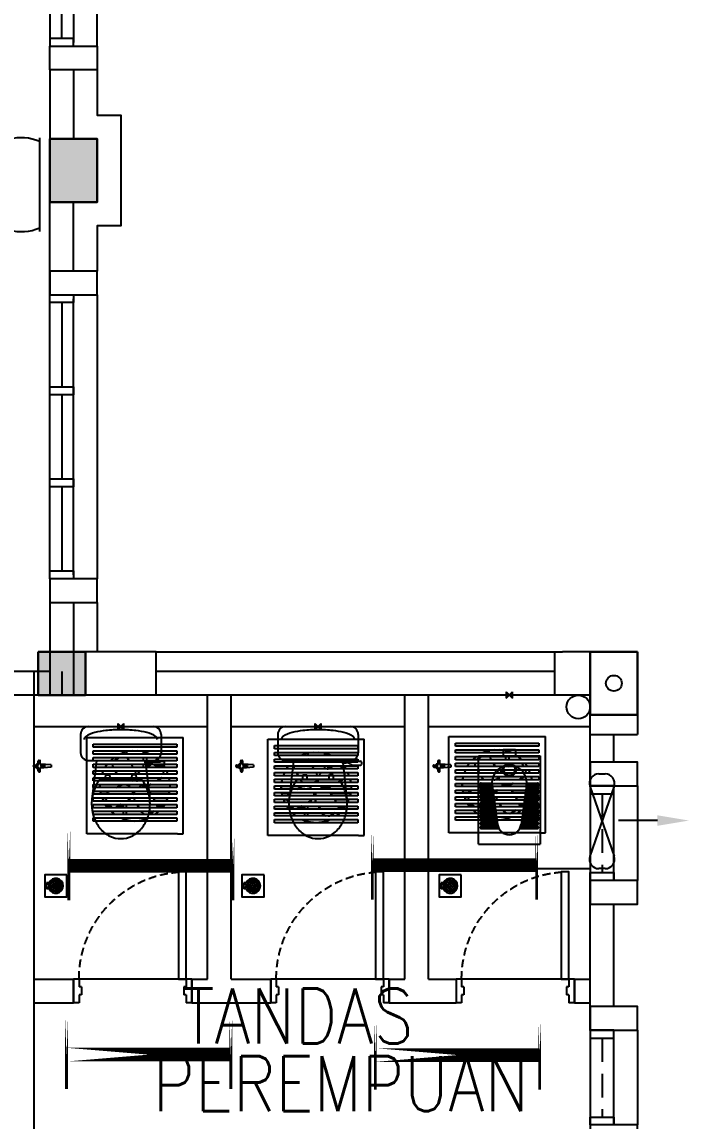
# Model space of a CAD drawing. Header units: inches. Extents: x 16928 to 514628, y -1471 to 241387.
# Drawn here: x 183203 to 187431, y 30741 to 37707 of the extents above; entities that cross this region are included whole.
import ezdxf
from ezdxf.enums import TextEntityAlignment as Align

# ---------------------------------------------------------------- set-up
doc = ezdxf.new("R2010")
doc.units = ezdxf.units.IN
doc.header["$MEASUREMENT"] = 0
doc.linetypes.add('DASHED', pattern=[0.75, 0.5, -0.25])
doc.linetypes.add('HIDDEN', pattern=[0.375, 0.25, -0.125])
doc.layers.add('COLUMN', color=8, linetype='Continuous', lineweight=30)
doc.layers.add('t3', color=8, linetype='Continuous', lineweight=25)
for name, color, linetype in [('DOOR', 2, 'Continuous'), ('DOWNPIPE', 8, 'Continuous'), ('E-LIGHT', 4, 'Continuous'), ('Edges', 7, 'Continuous'), ('ELECT', 6, 'Continuous'), ('FITTING', 8, 'Continuous'), ('FIXT', 8, 'Continuous'), ('LIGHT', 4, 'Continuous'), ('LW', 2, 'Continuous'), ('ORIGIN', 8, 'Continuous'), ('SAN', 8, 'Continuous'), ('SANITARY', 8, 'Continuous'), ('TB', 8, 'Continuous'), ('WALL', 1, 'Continuous'), ('WIN', 9, 'Continuous')]:
    doc.layers.add(name, color=color, linetype=linetype)
doc.layers.get('E-LIGHT').off()
doc.styles.add('LAILA', font='romans.shx', dxfattribs={"width": 0.85})

# ---------------------------------------------------------------- blocks, each defined once
blk = doc.blocks.new('W22')
at = {"layer": 'LW', "color": 2}
blk.add_line((-2456199, -908620.8), (-2456199, -908020.8), dxfattribs=at)
at = {"layer": 'WALL'}
for points in [[(-2456499, -908020.8), (-2456499, -907870.8), (-2456199, -907870.8), (-2456199, -908020.8)], [(-2456499, -908770.8), (-2456499, -908620.8), (-2456199, -908620.8), (-2456199, -908770.8)]]:
    blk.add_lwpolyline(points, close=True, dxfattribs=at)
at = {"layer": 'WIN', "linetype": 'HIDDEN', "ltscale": 600}
blk.add_line((-2456424, -908570.8), (-2456424, -908070.8), dxfattribs=at)
at = {"layer": 'WIN'}
blk.add_line((-2456499, -908570.8), (-2456349, -908570.8), dxfattribs=at)
blk.add_lwpolyline([(-2456349, -908020.8), (-2456349, -908620.8), (-2456499, -908620.8), (-2456499, -908020.8)], dxfattribs=at)
blk.add_lwpolyline([(-2456349, -908070.8), (-2456349, -908020.8), (-2456499, -908020.8), (-2456499, -908070.8)], close=True, dxfattribs=at)
blk = doc.blocks.new('*X16')
at = {"color": 0}
for p, q in [((89.8532, 61.1977), (89.9009, 61.2454)), ((89.8534, 61.2155), (89.8831, 61.2453)), ((89.8584, 61.1852), (89.9135, 61.2403)), ((89.8666, 61.1757), (89.9229, 61.2321)), ((89.9252, 61.1836), (89.8695, 61.2392)), ((89.9308, 61.1956), (89.8815, 61.2449)), ((89.9319, 61.2122), (89.8981, 61.2459)), ((89.8892, 61.1665), (89.8524, 61.2033)), ((89.905, 61.1684), (89.8544, 61.219)), ((89.9165, 61.1745), (89.8605, 61.2306)), ((89.8777, 61.1691), (89.9295, 61.221)), ((89.8926, 61.1664), (89.9323, 61.2061))]:
    blk.add_line(p, q, dxfattribs=at)
blk = doc.blocks.new('TAB')
at = {"layer": 'FIXT'}
for p, q in [((-186, 13), (-70, 22)), ((-186, -13), (-186, 13)), ((-120, 5), (-120, -5)), ((-80, 10), (-115, 10)), ((-70, 55), (-70, 20)), ((-55, 60), (-65, 60)), ((-50, 55), (-50, 20)), ((-50, 24), (-46, 24)), ((-5, 10), (-40, 10)), ((0, 5), (0, -5)), ((-186, -13), (-70, -22)), ((-80, -10), (-115, -10)), ((-70, -20), (-70, -55)), ((-55, -60), (-65, -60)), ((-50, -20), (-50, -55)), ((-50, -24), (-46, -24)), ((-5, -10), (-40, -10))]:
    blk.add_line(p, q, dxfattribs=at)
for centre, radius, start, end in [((-115, 5), 5, 90, 180), ((-80, 20), 10, 270, 0), ((-65, 55), 5, 90, 180), ((-55, 55), 5, 0, 90), ((-40, 20), 10, 180, 270), ((-46, 0), 24.2, 24.4433, 90), ((-5, 5), 5, 0, 90), ((-115, -5), 5, 180, 270), ((-80, -20), 10, 0, 90), ((-65, -55), 5, 180, 270), ((-55, -55), 5, 270, 0), ((-40, -20), 10, 90, 180), ((-46, 0), 24.2, 270, 335.5567), ((-5, -5), 5, 270, 0)]:
    blk.add_arc(centre, radius, start, end, dxfattribs=at)
blk = doc.blocks.new('TAP1-P')
at = {"layer": 'FIXT', "rotation": 90}
blk.add_blockref('TAB', (0, 0), dxfattribs=at)
blk = doc.blocks.new('TAP(C)')
at = {"layer": 'WALL', "xscale": -0.599999999973992, "yscale": 0.5999999999767169, "zscale": 0.5999999999999999, "rotation": 269.9999000484524}
blk.add_blockref('TAP1-P', (0, 0), dxfattribs=at)
blk = doc.blocks.new('Dp750')
at = {"layer": 'DOOR', "color": 1}
for p, q in [((0, 150), (0, 0)), ((0, 150), (0, 0)), ((750, 150), (750, 0)), ((750, 150), (750, 0))]:
    blk.add_line(p, q, dxfattribs=at)
at = {"layer": 'DOOR'}
for p, q in [((0, 150), (35, 150)), ((35, 150), (35, 100)), ((715, 150), (750, 150)), ((715, 150), (715, 100)), ((35, 100), (50, 100)), ((50, 100), (50, 50)), ((700, 100), (700, 50)), ((700, 100), (715, 100)), ((0, 0), (35, 0)), ((35, 50), (50, 50)), ((35, 50), (35, 0)), ((700, 50), (715, 50)), ((715, 50), (715, 0)), ((715, 0), (750, 0))]:
    blk.add_line(p, q, dxfattribs=at)
blk.add_lwpolyline([(35, 150), (35, 830), (85, 830), (85, 150)], close=True, dxfattribs=at)
at = {"layer": 'DOOR', "color": 9, "linetype": 'DASHED', "ltscale": 100}
blk.add_arc((35, 150), 680, 360, 85.78327, dxfattribs=at)
blk = doc.blocks.new('ZPO')
at = {"layer": 'ORIGIN'}
for p, q in [((-20, 20), (-20, -20)), ((-20, 20), (20, -20)), ((-20, -20), (20, 20)), ((20, -20), (20, 20))]:
    blk.add_line(p, q, dxfattribs=at)
blk = doc.blocks.new('Ef')
at = {"layer": 'LIGHT', "color": 7}
blk.add_line((3.8, 348.3), (3.8, 102.4), dxfattribs=at)
at = {"layer": 'LIGHT'}
for p, q in [((-213.6, -80.3), (230.6, 74.4)), ((-213.6, 74.4), (230.6, -80.3)), ((-291.5, -23), (-291.5, 17.1)), ((308.5, 17.1), (308.5, -23))]:
    blk.add_line(p, q, dxfattribs=at)
for centre, start, end in [((-231.5, 17.1), 72.63179, 180), ((248.5, 17.1), 0, 107.36821), ((-231.5, -23), 180, 287.36821), ((248.5, -23), 252.63179, 0)]:
    blk.add_arc(centre, 60, start, end, dxfattribs=at)
at = {"layer": 'LIGHT', "color": 7}
blk.add_solid([(-29.5, 348.3), (37.1, 348.3), (3.8, 548.3)], dxfattribs=at)
blk = doc.blocks.new('Exhaust Fan 8-Inch fr')
at = {"layer": 'Edges'}
for p, q in [((-5.91, 7.27), (5.91, 7.27)), ((-5.91, -4.54), (-5.91, 7.27)), ((5.91, -4.54), (5.91, 7.27)), ((-5.12, 6.08), (-5.12, 6.47)), ((-5.12, 6.47), (5.12, 6.47)), ((5.12, 6.08), (-5.12, 6.08)), ((-5.12, 5.26), (-5.12, 5.65)), ((-5.12, 5.65), (-0.31, 5.65)), ((-1.43, 5.42), (-1.81, 5.26)), ((-1.12, 5.54), (-1.43, 5.42)), ((-1.43, 5.42), (-1.43, 5.26)), ((-1.03, 5.56), (-1.12, 5.54)), ((-0.31, 5.65), (-1.03, 5.56)), ((-1.03, 5.56), (-1.03, 5.26)), ((-0.31, 5.65), (0.31, 5.65)), ((1.03, 5.56), (0.31, 5.65)), ((0.31, 5.65), (5.12, 5.65)), ((1.03, 5.56), (1.03, 5.26)), ((1.12, 5.54), (1.03, 5.56)), ((1.43, 5.42), (1.12, 5.54)), ((1.43, 5.42), (1.43, 5.26)), ((1.81, 5.26), (1.43, 5.42)), ((5.12, 6.47), (5.12, 6.08)), ((5.12, 5.65), (5.12, 5.26)), ((-1.81, 5.26), (-5.12, 5.26)), ((-5.12, 4.43), (-5.12, 4.83)), ((-5.12, 4.83), (-2.54, 4.83)), ((-3.05, 4.43), (-5.12, 4.43)), ((-2.54, 4.83), (-3.05, 4.43)), ((-2.52, 4.43), (-3.05, 4.43)), ((-2.54, 4.83), (-1.91, 4.83)), ((-2.52, 4.43), (-2.46, 4.51)), ((-2.51, 4.43), (-2.52, 4.43)), ((-2.51, 4.43), (-2.45, 4.51)), ((-0.72, 4.43), (-2.51, 4.43)), ((-2.45, 4.51), (-2.46, 4.51)), ((-2.45, 4.51), (-1.91, 4.83)), ((-1.91, 4.83), (-0.99, 4.83)), ((-1.43, 5.26), (-1.81, 5.26)), ((-1.03, 5.26), (-1.43, 5.26)), ((1.03, 5.26), (-1.03, 5.26)), ((-0.9, 4.76), (-0.99, 4.83)), ((-0.99, 4.83), (1.03, 4.83)), ((-0.9, 4.76), (-0.72, 4.43)), ((1.03, 4.43), (-0.72, 4.43)), ((1.43, 5.26), (1.03, 5.26)), ((1.03, 4.83), (1.03, 4.43)), ((1.03, 4.83), (1.43, 4.83)), ((1.43, 4.43), (1.03, 4.43)), ((1.81, 5.26), (1.43, 5.26)), ((1.43, 4.83), (1.43, 4.43)), ((1.43, 4.83), (2.54, 4.83)), ((3.05, 4.43), (1.43, 4.43)), ((5.12, 5.26), (1.81, 5.26)), ((3.05, 4.43), (2.54, 4.83)), ((2.54, 4.83), (5.12, 4.83)), ((5.12, 4.43), (3.05, 4.43)), ((5.12, 4.83), (5.12, 4.43)), ((-5.12, 3.61), (-5.12, 4)), ((-5.12, 4), (-3.38, 4)), ((-3.69, 3.61), (-5.12, 3.61)), ((-5.12, 2.79), (-5.12, 3.18)), ((-5.12, 3.18), (-3.89, 3.18)), ((-4.06, 2.79), (-5.12, 2.79)), ((-3.89, 3.18), (-4.06, 2.79)), ((-2.18, 2.79), (-4.06, 2.79)), ((-3.89, 3.18), (-2.4, 3.18)), ((-3.38, 4), (-3.69, 3.61)), ((-2.65, 3.61), (-3.69, 3.61)), ((-3.38, 4), (-2.75, 4)), ((-2.71, 3.71), (-2.75, 4)), ((-2.75, 4), (-2.74, 4)), ((-2.7, 3.72), (-2.74, 4)), ((-2.74, 4), (-0.47, 4)), ((-2.7, 3.72), (-2.71, 3.71)), ((-2.65, 3.61), (-2.71, 3.71)), ((-2.64, 3.61), (-2.7, 3.72)), ((-2.64, 3.61), (-2.65, 3.61)), ((-0.24, 3.61), (-2.64, 3.61)), ((-2.18, 2.79), (-2.4, 3.18)), ((-2.4, 3.18), (-2.39, 3.18)), ((-2.16, 2.79), (-2.39, 3.18)), ((-2.39, 3.18), (0.01, 3.18)), ((-2.16, 2.79), (-2.18, 2.79)), ((0.1, 2.79), (-2.16, 2.79)), ((-0.47, 4), (-0.24, 3.61)), ((-0.47, 4), (1.03, 4)), ((1.03, 3.61), (-0.24, 3.61)), ((0.01, 3.18), (0.04, 3.13)), ((0.01, 3.18), (0.64, 3.18)), ((0.04, 3.13), (0.1, 2.79)), ((0.31, 2.79), (0.1, 2.79)), ((0.64, 3.18), (0.31, 2.79)), ((3.54, 2.79), (0.31, 2.79)), ((0.64, 3.18), (3.49, 3.18)), ((1.03, 4), (1.03, 3.61)), ((1.03, 4), (1.43, 4)), ((1.37, 3.61), (1.03, 3.61)), ((1.37, 3.61), (1.43, 3.64)), ((3.24, 3.61), (1.37, 3.61)), ((1.43, 4), (1.43, 3.64)), ((1.43, 3.64), (2.05, 4)), ((1.43, 4), (2.05, 4)), ((2.05, 4), (2.92, 4)), ((2.92, 4), (3.08, 3.89)), ((2.92, 4), (3.38, 4)), ((3.08, 3.89), (3.24, 3.61)), ((3.69, 3.61), (3.24, 3.61)), ((3.69, 3.61), (3.38, 4)), ((3.38, 4), (5.12, 4)), ((3.49, 3.18), (3.5, 3.15)), ((3.49, 3.18), (3.89, 3.18)), ((3.54, 2.79), (3.5, 3.15)), ((3.5, 3.15), (3.51, 3.14)), ((3.54, 2.79), (3.51, 3.14)), ((4.06, 2.79), (3.54, 2.79)), ((3.54, 2.79), (3.54, 2.79)), ((5.12, 3.61), (3.69, 3.61)), ((4.06, 2.79), (3.89, 3.18)), ((3.89, 3.18), (5.12, 3.18)), ((5.12, 2.79), (4.06, 2.79)), ((5.12, 4), (5.12, 3.61)), ((5.12, 3.18), (5.12, 2.79)), ((-5.12, 1.96), (-5.12, 2.36)), ((-5.12, 2.36), (-4.2, 2.36)), ((-4.25, 1.96), (-5.12, 1.96)), ((-5.12, 1.14), (-5.12, 1.53)), ((-5.12, 1.53), (-4.31, 1.53)), ((-4.31, 1.53), (-4.33, 1.36)), ((-4.33, 1.36), (-4.3, 1.14)), ((-4.31, 1.53), (-4.29, 1.53)), ((-4.29, 1.53), (-4.29, 1.14)), ((-4.29, 1.53), (-4.22, 1.53)), ((-4.22, 2.17), (-4.25, 1.96)), ((-4.22, 1.96), (-4.25, 1.96)), ((-4.2, 2.36), (-4.22, 2.17)), ((-4.22, 1.96), (-4.22, 2.17)), ((-1.63, 1.96), (-4.22, 1.96)), ((-4.22, 1.53), (-4.22, 1.52)), ((-4.22, 1.53), (-1.43, 1.53)), ((-4.22, 1.52), (-1.43, 1.52)), ((-4.2, 2.36), (-1.93, 2.36)), ((-2.3, 1.14), (-1.74, 1.46)), ((-1.77, 2.08), (-1.93, 2.36)), ((-1.93, 2.36), (-1.91, 2.36)), ((-1.76, 2.09), (-1.91, 2.36)), ((-1.91, 2.36), (0.07, 2.36)), ((-1.76, 2.09), (-1.77, 2.08)), ((-1.77, 2.08), (-1.63, 1.96)), ((-1.76, 2.09), (-1.61, 1.96)), ((-1.74, 1.46), (-1.43, 1.52)), ((-1.61, 1.96), (-1.63, 1.96)), ((-0.35, 1.96), (-1.61, 1.96)), ((-1.43, 1.53), (-1.43, 1.52)), ((-1.43, 1.52), (-1.32, 1.53)), ((-1.43, 1.53), (-1.32, 1.53)), ((-1.43, 1.52), (-1.43, 1.52)), ((-1.32, 1.53), (-1.14, 1.53)), ((-1.14, 1.53), (-1.1, 1.52)), ((-1.14, 1.53), (-1.1, 1.53)), ((-1.1, 1.53), (-1.1, 1.52)), ((-1.1, 1.53), (-0.65, 1.53)), ((-1.1, 1.52), (-0.72, 1.42)), ((-0.72, 1.42), (-0.66, 1.37)), ((-0.67, 1.43), (-0.65, 1.53)), ((-0.66, 1.37), (-0.67, 1.43)), ((-0.65, 1.26), (-0.66, 1.37)), ((-0.65, 1.53), (0.61, 1.53)), ((-0.35, 1.96), (-0.33, 1.98)), ((0.31, 1.96), (-0.35, 1.96)), ((-0.33, 1.98), (-0.17, 2.04)), ((-0.17, 2.04), (-0.05, 2.05)), ((0, 2.1), (-0.05, 2.05)), ((-0.05, 2.05), (0, 2.06)), ((0.07, 2.36), (0, 2.1)), ((0, 2.06), (0.17, 2.03)), ((0.07, 2.36), (0.19, 2.36)), ((0.17, 2.03), (0.25, 1.99)), ((0.19, 2.36), (0.18, 2.29)), ((0.18, 2.29), (0.25, 1.99)), ((0.19, 2.36), (3.33, 2.36)), ((0.25, 1.99), (0.31, 1.96)), ((2.67, 1.96), (0.31, 1.96)), ((0.63, 1.39), (0.6, 1.22)), ((0.61, 1.53), (0.62, 1.49)), ((0.61, 1.53), (1.92, 1.53)), ((0.67, 1.44), (0.62, 1.49)), ((0.62, 1.49), (0.62, 1.48)), ((0.68, 1.43), (0.62, 1.48)), ((0.62, 1.48), (0.63, 1.39)), ((1.16, 1.31), (0.67, 1.44)), ((0.67, 1.44), (0.68, 1.43)), ((1.02, 1.34), (0.68, 1.43)), ((1.69, 1.4), (1.16, 1.31)), ((1.7, 1.39), (1.43, 1.34)), ((1.92, 1.53), (1.69, 1.4)), ((1.69, 1.4), (1.7, 1.39)), ((1.92, 1.52), (1.7, 1.39)), ((1.95, 1.53), (1.92, 1.52)), ((1.92, 1.53), (1.95, 1.53)), ((1.92, 1.52), (4.2, 1.52)), ((1.95, 1.53), (4.2, 1.53)), ((3.32, 2.34), (2.67, 1.96)), ((2.69, 1.96), (2.67, 1.96)), ((3.33, 2.33), (2.69, 1.96)), ((4.2, 1.96), (2.69, 1.96)), ((3.32, 2.34), (3.33, 2.36)), ((3.32, 2.34), (3.33, 2.33)), ((3.33, 2.33), (3.35, 2.36)), ((3.33, 2.36), (3.35, 2.36)), ((3.35, 2.36), (4.2, 2.36)), ((4.2, 2.34), (4.2, 2.36)), ((4.2, 2.36), (5.12, 2.36)), ((4.2, 2.34), (4.2, 2.33)), ((4.25, 1.96), (4.2, 2.33)), ((4.2, 2.33), (4.2, 1.96)), ((4.25, 1.96), (4.2, 1.96)), ((4.2, 1.52), (4.2, 1.53)), ((4.2, 1.53), (4.29, 1.53)), ((5.12, 1.96), (4.25, 1.96)), ((4.29, 1.53), (4.29, 1.14)), ((4.29, 1.53), (4.31, 1.53)), ((4.3, 1.14), (4.33, 1.36)), ((4.33, 1.36), (4.31, 1.53)), ((4.31, 1.53), (5.12, 1.53)), ((5.12, 2.36), (5.12, 1.96)), ((5.12, 1.53), (5.12, 1.14)), ((-4.3, 1.14), (-5.12, 1.14)), ((-5.12, 0.32), (-5.12, 0.71)), ((-5.12, 0.71), (-4.25, 0.71)), ((-4.19, 0.32), (-5.12, 0.32)), ((-4.29, 1.14), (-4.3, 1.14)), ((-2.3, 1.14), (-4.29, 1.14)), ((-4.25, 0.71), (-4.22, 0.55)), ((-4.25, 0.71), (-3.04, 0.71)), ((-4.22, 0.65), (-3.16, 0.65)), ((-4.22, 0.55), (-4.22, 0.65)), ((-4.22, 0.55), (-4.19, 0.32)), ((-3.53, 0.32), (-4.19, 0.32)), ((-3.37, 0.52), (-3.53, 0.32)), ((-0.3, 0.32), (-3.53, 0.32)), ((-3.37, 0.52), (-3.16, 0.65)), ((-3.16, 0.65), (-3.04, 0.71)), ((-3.04, 0.71), (-0.26, 0.71)), ((-0.61, 1.14), (-2.3, 1.14)), ((-0.61, 1.14), (-0.65, 1.26)), ((0.57, 1.14), (-0.61, 1.14)), ((-0.3, 0.32), (-0.23, 0.57)), ((-0.29, 0.32), (-0.3, 0.32)), ((-0.29, 0.32), (-0.27, 0.37)), ((-0.13, 0.32), (-0.29, 0.32)), ((-0.27, 0.37), (-0.22, 0.56)), ((-0.27, 0.37), (-0.12, 0.35)), ((-0.22, 0.56), (-0.26, 0.71)), ((-0.23, 0.57), (-0.26, 0.71)), ((-0.26, 0.71), (-0.26, 0.71)), ((-0.26, 0.71), (-0.01, 0.71)), ((-0.23, 0.57), (-0.22, 0.56)), ((-0.13, 0.32), (-0.12, 0.35)), ((-0.12, 0.32), (-0.13, 0.32)), ((-0.12, 0.32), (-0.01, 0.7)), ((-0.12, 0.35), (-0.02, 0.69)), ((1.97, 0.32), (-0.12, 0.32)), ((-0.02, 0.69), (-0.01, 0.71)), ((-0.01, 0.7), (-0.02, 0.69)), ((-0.01, 0.7), (0, 0.71)), ((-0.01, 0.71), (0, 0.71)), ((0, 0.71), (1.75, 0.71)), ((0.6, 1.22), (0.57, 1.14)), ((0.62, 1.14), (0.57, 1.14)), ((0.84, 1.19), (0.62, 1.14)), ((1.03, 1.14), (0.62, 1.14)), ((0.99, 1.15), (0.84, 1.19)), ((0.99, 1.15), (1.02, 1.34)), ((1.03, 1.14), (0.99, 1.15)), ((1.17, 1.3), (1.02, 1.34)), ((1.2, 1.14), (1.03, 1.14)), ((1.16, 1.31), (1.17, 1.3)), ((1.22, 1.31), (1.17, 1.3)), ((1.22, 1.31), (1.2, 1.14)), ((1.43, 1.14), (1.2, 1.14)), ((1.43, 1.34), (1.22, 1.31)), ((1.43, 1.34), (1.43, 1.14)), ((4.29, 1.14), (1.43, 1.14)), ((1.75, 0.71), (1.78, 0.65)), ((1.75, 0.71), (4.25, 0.71)), ((1.78, 0.65), (4.2, 0.65)), ((1.78, 0.65), (1.97, 0.32)), ((4.19, 0.32), (1.97, 0.32)), ((4.19, 0.32), (4.2, 0.38)), ((5.12, 0.32), (4.19, 0.32)), ((4.2, 0.38), (4.25, 0.71)), ((4.2, 0.65), (4.2, 0.38)), ((4.25, 0.71), (5.12, 0.71)), ((4.3, 1.14), (4.29, 1.14)), ((5.12, 1.14), (4.3, 1.14)), ((5.12, 0.71), (5.12, 0.32)), ((-5.12, -0.51), (-5.12, -0.11)), ((-5.12, -0.11), (-4.04, -0.11)), ((-3.87, -0.51), (-5.12, -0.51)), ((-5.12, -1.33), (-5.12, -0.94)), ((-5.12, -0.94), (-3.65, -0.94)), ((-3.35, -1.33), (-5.12, -1.33)), ((-4.04, -0.11), (-4.02, -0.14)), ((-4.04, -0.11), (-3.57, -0.11)), ((-4.02, -0.14), (-3.57, -0.14)), ((-4.02, -0.14), (-3.87, -0.51)), ((-3.43, -0.51), (-3.87, -0.51)), ((-3.65, -0.94), (-3.57, -1.04)), ((-3.65, -0.94), (-3.18, -0.94)), ((-3.57, -0.11), (-3.57, -0.14)), ((-3.57, -0.11), (-0.52, -0.11)), ((-3.57, -0.14), (-3.56, -0.29)), ((-3.57, -1.04), (-3.12, -1.04)), ((-3.57, -1.04), (-3.35, -1.33)), ((-3.56, -0.29), (-3.43, -0.51)), ((-1, -0.51), (-3.43, -0.51)), ((-2.71, -1.33), (-3.35, -1.33)), ((-3.13, -1.03), (-3.18, -0.94)), ((-3.18, -0.94), (-1.75, -0.94)), ((-2.71, -1.33), (-3.13, -1.03)), ((-3.13, -1.03), (-3.12, -1.04)), ((-2.71, -1.33), (-3.12, -1.04)), ((-3.12, -1.04), (-3.12, -1.04)), ((-2.34, -1.28), (-2.71, -1.33)), ((-2.71, -1.33), (-2.71, -1.33)), ((-2.65, -1.33), (-2.71, -1.33)), ((-2.71, -1.33), (-2.71, -1.33)), ((-2.33, -1.29), (-2.65, -1.33)), ((-1.43, -1.33), (-2.65, -1.33)), ((-1.75, -0.94), (-2.34, -1.28)), ((-2.34, -1.28), (-2.33, -1.29)), ((-1.91, -1.04), (-2.33, -1.29)), ((-1.72, -0.94), (-1.91, -1.04)), ((-1.91, -1.04), (-1.43, -1.04)), ((-1.75, -0.94), (-1.72, -0.94)), ((-1.72, -0.94), (-1.43, -0.94)), ((-1.43, -0.94), (-1.43, -1.04)), ((-1.43, -0.94), (-1.03, -0.94)), ((-1.43, -1.04), (-1.43, -1.33)), ((-1.03, -1.33), (-1.43, -1.33)), ((-1.03, -1.33), (-1.03, -0.94)), ((-1.03, -0.94), (0.29, -0.94)), ((0.51, -1.33), (-1.03, -1.33)), ((-0.7, -0.33), (-1, -0.51)), ((-0.97, -0.51), (-1, -0.51)), ((-0.7, -0.35), (-0.97, -0.51)), ((0.04, -0.51), (-0.97, -0.51)), ((-0.7, -0.35), (-0.5, -0.11)), ((-0.7, -0.33), (-0.52, -0.11)), ((-0.7, -0.33), (-0.7, -0.35)), ((-0.52, -0.11), (-0.5, -0.11)), ((-0.5, -0.11), (-0.1, -0.11)), ((-0.07, -0.33), (-0.1, -0.11)), ((-0.1, -0.11), (-0.09, -0.11)), ((-0.05, -0.32), (-0.09, -0.11)), ((-0.09, -0.11), (2.22, -0.11)), ((-0.05, -0.32), (-0.07, -0.33)), ((0.04, -0.51), (-0.07, -0.33)), ((0.05, -0.51), (-0.05, -0.32)), ((0.05, -0.51), (0.04, -0.51)), ((2.45, -0.51), (0.05, -0.51)), ((0.51, -1.33), (0.29, -0.94)), ((0.29, -0.94), (0.3, -0.94)), ((0.53, -1.33), (0.3, -0.94)), ((0.3, -0.94), (2.69, -0.94)), ((0.53, -1.33), (0.51, -1.33)), ((2.7, -1.33), (0.53, -1.33)), ((2.22, -0.11), (2.24, -0.14)), ((2.22, -0.11), (4.04, -0.11)), ((2.24, -0.14), (4.02, -0.14)), ((2.24, -0.14), (2.45, -0.51)), ((3.87, -0.51), (2.45, -0.51)), ((2.69, -0.94), (2.7, -1.04)), ((2.69, -0.94), (3.65, -0.94)), ((2.7, -1.04), (3.57, -1.04)), ((2.7, -1.04), (2.73, -1.29)), ((2.73, -1.29), (2.7, -1.33)), ((3.35, -1.33), (2.7, -1.33)), ((3.35, -1.33), (3.57, -1.04)), ((5.12, -1.33), (3.35, -1.33)), ((3.57, -1.04), (3.65, -0.94)), ((3.65, -0.94), (5.12, -0.94)), ((3.87, -0.51), (4.02, -0.14)), ((5.12, -0.51), (3.87, -0.51)), ((4.02, -0.14), (4.04, -0.11)), ((4.04, -0.11), (5.12, -0.11)), ((5.12, -0.11), (5.12, -0.51)), ((5.12, -0.94), (5.12, -1.33)), ((-5.12, -2.15), (-5.12, -1.76)), ((-5.12, -1.76), (-2.99, -1.76)), ((-2.47, -2.15), (-5.12, -2.15)), ((-5.12, -2.98), (-5.12, -2.58)), ((-5.12, -2.58), (-1.7, -2.58)), ((-2.99, -1.76), (-2.47, -2.15)), ((-2.99, -1.76), (-1.43, -1.76)), ((-1.43, -2.15), (-2.47, -2.15)), ((-1.7, -2.58), (-1.43, -2.69)), ((-1.7, -2.58), (-1.43, -2.58)), ((-1.43, -1.76), (-1.43, -2.15)), ((-1.43, -1.76), (-1.03, -1.76)), ((-1.03, -2.15), (-1.43, -2.15)), ((-1.43, -2.58), (-1.43, -2.69)), ((-1.43, -2.58), (-1.03, -2.58)), ((-1.43, -2.69), (-1.12, -2.82)), ((-1.03, -2.15), (-1.03, -1.76)), ((-1.03, -1.76), (0.76, -1.76)), ((1.03, -2.15), (-1.03, -2.15)), ((-1.03, -2.83), (-1.03, -2.58)), ((-1.03, -2.58), (1.03, -2.58)), ((0.88, -1.96), (0.76, -1.76)), ((0.76, -1.76), (0.78, -1.76)), ((0.89, -1.95), (0.78, -1.76)), ((0.78, -1.76), (2.35, -1.76)), ((0.89, -1.95), (0.88, -1.96)), ((0.88, -1.96), (1.03, -2.08)), ((0.89, -1.95), (1.15, -2.15)), ((1.03, -2.08), (1.03, -2.15)), ((1.03, -2.08), (1.13, -2.15)), ((1.13, -2.15), (1.03, -2.15)), ((1.03, -2.58), (1.03, -2.83)), ((1.03, -2.58), (1.43, -2.58)), ((1.12, -2.82), (1.43, -2.69)), ((1.15, -2.15), (1.13, -2.15)), ((1.49, -2.15), (1.15, -2.15)), ((1.43, -2.58), (1.43, -2.69)), ((1.43, -2.69), (1.7, -2.58)), ((1.43, -2.58), (1.7, -2.58)), ((1.49, -2.15), (1.7, -2.14)), ((1.56, -2.15), (1.49, -2.15)), ((1.56, -2.15), (1.69, -2.14)), ((2.47, -2.15), (1.56, -2.15)), ((1.7, -2.14), (1.69, -2.14)), ((2.35, -1.76), (1.7, -2.14)), ((1.7, -2.58), (5.12, -2.58)), ((2.35, -1.76), (2.99, -1.76)), ((2.47, -2.15), (2.99, -1.76)), ((5.12, -2.15), (2.47, -2.15)), ((2.99, -1.76), (5.12, -1.76)), ((5.12, -1.76), (5.12, -2.15)), ((5.12, -2.58), (5.12, -2.98)), ((5.12, -2.98), (-5.12, -2.98)), ((-1.12, -2.82), (-1.03, -2.83)), ((-1.03, -2.83), (0, -2.97)), ((0, -2.97), (1.03, -2.83)), ((1.03, -2.83), (1.12, -2.82)), ((5.21, -4.54), (-5.91, -4.54)), ((5.21, -4.54), (5.72, -4.54)), ((5.72, -4.54), (5.91, -4.54))]:
    blk.add_line(p, q, dxfattribs=at)
blk = doc.blocks.new('Exhaust Fan 15TGQZ')
at = {"xscale": 51.69785126039847, "yscale": 51.69785126039847, "zscale": 51.69785126039847}
blk.add_blockref('Exhaust Fan 8-Inch fr', (-310.2, -400.5), dxfattribs=at)
blk = doc.blocks.new('13A SSO 300mm')
at = {"layer": 'ELECT', "color": 6}
for p, q in [((0, 413.8), (0, 904.4)), ((-184, 659.1), (184, 659.1)), ((-297.4, 0), (297.4, 0))]:
    blk.add_line(p, q, dxfattribs=at)
blk.add_arc((0, 116.3), 297.4, 336.97635, 203.02365, dxfattribs=at)

msp = doc.modelspace()

# ---------------------------------------------------------------- hatches: boundary and pattern name
at = {"layer": 'COLUMN'}
msp.add_hatch(color=256, dxfattribs=at).paths.add_polyline_path([(183305, 33715.4), (183605, 33715.4), (183605, 33440.4), (183305, 33440.4)])

# ---------------------------------------------------------------- linework, layer by layer
for points in [[(183680, 36965.4), (183380, 36965.4), (183380, 36565.4), (183680, 36565.4)], [(183305, 33715.4), (183605, 33715.4), (183605, 33440.4), (183305, 33440.4)], [(187105, 33715.4), (186805, 33715.4), (186805, 33315.4), (187105, 33315.4)]]:
    msp.add_lwpolyline(points, close=True, dxfattribs=at)
msp.add_solid([(183680, 36965.4), (183380, 36965.4), (183680, 36565.4), (183380, 36565.4)], dxfattribs=at)
at = {"layer": 'DOWNPIPE'}
msp.add_circle((186955, 33515.4), 50, dxfattribs=at)
at = {"layer": 'FITTING', "color": 3}
for points, const_width in [([(183500.2, 32576.4), (183500.2, 32139)], 17.4), ([(184541.5, 32576.4), (184541.5, 32139)], 17.4), ([(185424.2, 32581.8), (185424.2, 32144.4)], 17.4), ([(186465.5, 32581.8), (186465.5, 32144.4)], 17.4), ([(183485.8, 31380), (183485.8, 30942.6)], 17.4), ([(184527.1, 31380), (184527.1, 30942.6)], 17.4), ([(185443, 31377.5), (185443, 30940.1)], 17.4), ([(186484.3, 31377.5), (186484.3, 30940.1)], 17.4), ([(183485.8, 31161.3), (184527.1, 31161.3)], 86.8), ([(185443, 31158.8), (186484.3, 31158.8)], 86.8)]:
    msp.add_lwpolyline(points, close=True, dxfattribs=dict(at, const_width=const_width))
at = {"layer": 'FITTING', "color": 3, "const_width": 86.8}
for points in [[(183500.2, 32357.7), (184541.5, 32357.7)], [(185424.2, 32363.1), (186465.5, 32363.1)]]:
    msp.add_lwpolyline(points, dxfattribs=at)
at = {"layer": 'LW'}
for p, q in [((183680, 37552.9), (183680, 39352.9)), ((183680, 35977.9), (183680, 34177.9)), ((183680, 34027.9), (183680, 33715.4)), ((183280, 33240.4), (184380, 33240.4)), ((184530, 33240.4), (185630, 33240.4)), ((185780, 33240.4), (186805, 33240.4)), ((185780, 32340.4), (186805, 32340.4)), ((184280, 31640.4), (183530, 31640.4)), ((183530, 31490.4), (183530, 31640.4)), ((185530, 31640.4), (184780, 31640.4)), ((186705, 31640.4), (185955, 31640.4))]:
    msp.add_line(p, q, dxfattribs=at)
for points in [[(183680, 37402.9), (183680, 37115.4), (183830, 37115.4), (183830, 36415.4), (183680, 36415.4), (183680, 36127.9)], [(183605, 36965.4), (183680, 36965.4), (183680, 36565.4), (183605, 36565.4)]]:
    msp.add_lwpolyline(points, dxfattribs=at)
msp.add_circle((186730, 33365.4), 75, dxfattribs=at)
at = {"layer": 'SAN'}
for p, q in [((183625, 33240.4), (184035, 33240.4)), ((183810, 33260.4), (183810, 33220.4)), ((183810, 33260.4), (183850, 33220.4)), ((183810, 33220.4), (183850, 33260.4)), ((183850, 33220.4), (183850, 33260.4)), ((184875, 33240.4), (185285, 33240.4)), ((185060, 33260.4), (185060, 33220.4)), ((185060, 33260.4), (185100, 33220.4)), ((185060, 33220.4), (185100, 33260.4)), ((185100, 33220.4), (185100, 33260.4)), ((183575, 33190.4), (183575, 33075.4)), ((184085, 33190.4), (184085, 33075.4)), ((184825, 33190.4), (184825, 33075.4)), ((185335, 33190.4), (185335, 33075.4)), ((186253.5, 33095.4), (186331.5, 33095.4)), ((186253.5, 33095.4), (186253.5, 33055.4)), ((186331.5, 33095.4), (186331.5, 33055.4)), ((183625, 33025.4), (184035, 33025.4)), ((183675, 33025.4), (183646.7, 32780.3)), ((183985, 33025.4), (183985.4, 33021.3)), ((183986.6, 33021.4), (184100, 33021.4)), ((184875, 33025.4), (185285, 33025.4)), ((184925, 33025.4), (184896.7, 32780.3)), ((185235, 33025.4), (185235.4, 33021.3)), ((185236.6, 33021.4), (185350, 33021.4)), ((186097.5, 33055.4), (186487.5, 33055.4)), ((186097.5, 32495.4), (186097.5, 33055.4)), ((186487.5, 33055.4), (186487.5, 32495.4)), ((183986.6, 33011.4), (184009.2, 33011.4)), ((183986.6, 33011.4), (184013.2, 32780.3)), ((184082, 33016), (184034.7, 33016)), ((184048.3, 32996.4), (184100, 32996.4)), ((184105, 33016.4), (184105, 33001.4)), ((185236.6, 33011.4), (185259.2, 33011.4)), ((185236.6, 33011.4), (185263.2, 32780.3)), ((185332, 33016), (185284.7, 33016)), ((185298.3, 32996.4), (185350, 32996.4)), ((185355, 33016.4), (185355, 33001.4)), ((183696, 32905.4), (183961.3, 32905.4)), ((183734.6, 32935.4), (183758.3, 32935.4)), ((183925.3, 32935.4), (183901.6, 32935.4)), ((184946, 32905.4), (185211.3, 32905.4)), ((184984.6, 32935.4), (185008.3, 32935.4)), ((185175.3, 32935.4), (185151.6, 32935.4)), ((186113.7, 32882.9), (186182.5, 32882.9)), ((186402.4, 32882.9), (186471.2, 32882.9)), ((186113.7, 32870.4), (186183.5, 32870.4)), ((186113.7, 32857.9), (186185.2, 32857.9)), ((186113.7, 32845.4), (186187, 32845.4)), ((186113.7, 32832.9), (186188.7, 32832.9)), ((186113.7, 32820.4), (186190.4, 32820.4)), ((186183.5, 32870.3), (186218.2, 32620.1)), ((186401.4, 32870.3), (186366.8, 32620.1)), ((186394.5, 32820.4), (186471.2, 32820.4)), ((186396.2, 32832.9), (186471.2, 32832.9)), ((186398, 32845.4), (186471.2, 32845.4)), ((186399.7, 32857.9), (186471.2, 32857.9)), ((186401.4, 32870.4), (186471.2, 32870.4)), ((186113.7, 32807.9), (186192.2, 32807.9)), ((186113.7, 32795.4), (186193.9, 32795.4)), ((186113.7, 32782.9), (186195.6, 32782.9)), ((186113.7, 32770.4), (186197.3, 32770.4)), ((186113.7, 32757.9), (186199.1, 32757.9)), ((186113.7, 32745.4), (186200.8, 32745.4)), ((186384.1, 32745.4), (186471.2, 32745.4)), ((186385.8, 32757.9), (186471.2, 32757.9)), ((186387.6, 32770.4), (186471.2, 32770.4)), ((186389.3, 32782.9), (186471.2, 32782.9)), ((186391, 32795.4), (186471.2, 32795.4)), ((186392.8, 32807.9), (186471.2, 32807.9)), ((186113.7, 32732.9), (186202.5, 32732.9)), ((186113.7, 32720.4), (186204.3, 32720.4)), ((186113.7, 32707.9), (186206, 32707.9)), ((186113.7, 32695.4), (186207.7, 32695.4)), ((186113.7, 32682.9), (186209.5, 32682.9)), ((186375.5, 32682.9), (186471.2, 32682.9)), ((186377.2, 32695.4), (186471.2, 32695.4)), ((186378.9, 32707.9), (186471.2, 32707.9)), ((186380.7, 32720.4), (186471.2, 32720.4)), ((186382.4, 32732.9), (186471.2, 32732.9)), ((186113.7, 32670.4), (186211.2, 32670.4)), ((186113.7, 32657.9), (186212.9, 32657.9)), ((186113.7, 32645.4), (186214.7, 32645.4)), ((186113.7, 32632.9), (186216.4, 32632.9)), ((186113.7, 32620.4), (186218.1, 32620.4)), ((186113.7, 32607.9), (186220.9, 32607.9)), ((186364, 32607.9), (186471.2, 32607.9)), ((186366.8, 32620.4), (186471.2, 32620.4)), ((186368.5, 32632.9), (186471.2, 32632.9)), ((186370.3, 32645.4), (186471.2, 32645.4)), ((186372, 32657.9), (186471.2, 32657.9)), ((186373.7, 32670.4), (186471.2, 32670.4)), ((186113.7, 32595.4), (186226.1, 32595.4)), ((186358.8, 32595.4), (186471.2, 32595.4)), ((186097.5, 32495.4), (186487.5, 32495.4)), ((183359.6, 32212.7), (183359.6, 32250.2)), ((183374.8, 32250.2), (183359.6, 32250.2)), ((183359.6, 32240.9), (183366.6, 32240.9)), ((183359.6, 32222.1), (183366.6, 32222.1)), ((183374.8, 32212.7), (183359.6, 32212.7)), ((184609.6, 32212.7), (184609.6, 32250.2)), ((184624.8, 32250.2), (184609.6, 32250.2)), ((184609.6, 32240.9), (184616.6, 32240.9)), ((184609.6, 32222.1), (184616.6, 32222.1)), ((184624.8, 32212.7), (184609.6, 32212.7)), ((185859.6, 32212.7), (185859.6, 32250.2)), ((185874.8, 32250.2), (185859.6, 32250.2)), ((185859.6, 32240.9), (185866.6, 32240.9)), ((185859.6, 32222.1), (185866.6, 32222.1)), ((185874.8, 32212.7), (185859.6, 32212.7))]:
    msp.add_line(p, q, dxfattribs=at)
for points in [[(184062, 33159.4, 0.255609), (184052.2, 33177.4, 0.077755), (183994, 33203, 0.037496), (183925.4, 33215.8, 0.027378), (183830, 33221, 0.027378), (183734.5, 33215.8, 0.037496), (183665.9, 33203, 0.077755), (183607.7, 33177.4, 0.255609), (183597.9, 33159.4, 0.255609)], [(185312, 33159.4, 0.255609), (185302.2, 33177.4, 0.077755), (185244, 33203, 0.037496), (185175.4, 33215.8, 0.027378), (185080, 33221, 0.027378), (184984.5, 33215.8, 0.037496), (184915.9, 33203, 0.077755), (184857.7, 33177.4, 0.255609), (184847.9, 33159.4, 0.255609)], [(183696, 32905.4, 0.247684), (183659.5, 32664.6, 0.091257), (183699.2, 32594.9, 0.103849), (183760.8, 32546.5, 0.114925), (183830, 32530.4, 0.114925), (183899.1, 32546.5, 0.103849), (183960.8, 32594.9, 0.091257), (184000.4, 32664.6, 0.08399), (184015, 32750.4, 0.08399), (184000.4, 32836.3, 0.09042), (183961.3, 32905.4, 0.09042)], [(184946, 32905.4, 0.247684), (184909.5, 32664.6, 0.091257), (184949.2, 32594.9, 0.103849), (185010.8, 32546.5, 0.114925), (185080, 32530.4, 0.114925), (185149.1, 32546.5, 0.103849), (185210.8, 32594.9, 0.091257), (185250.4, 32664.6, 0.08399), (185265, 32750.4, 0.08399), (185250.4, 32836.3, 0.09042), (185211.3, 32905.4, 0.09042)]]:
    msp.add_lwpolyline(points, format="xyb", dxfattribs=at)
for points in [[(183488, 32301.8), (183347.4, 32301.8), (183347.4, 32161.2), (183488, 32161.2)], [(184738, 32301.8), (184597.4, 32301.8), (184597.4, 32161.2), (184738, 32161.2)], [(185988, 32301.8), (185847.4, 32301.8), (185847.4, 32161.2), (185988, 32161.2)]]:
    msp.add_lwpolyline(points, close=True, dxfattribs=at)
for centre in [(183417.7, 32231.5), (184667.7, 32231.5), (185917.7, 32231.5)]:
    msp.add_circle(centre, 37.5, dxfattribs=at)
for centre, radius, start, end in [((183625, 33190.4), 50, 90, 180), ((184035, 33190.4), 50, 0, 90), ((184875, 33190.4), 50, 90, 180), ((185285, 33190.4), 50, 0, 90), ((183625, 33075.4), 50, 180, 270), ((183986.6, 33016.4), 5, 90, 270), ((184035, 33075.4), 50, 270, 0), ((184100, 33016.4), 5, 0, 90), ((184875, 33075.4), 50, 180, 270), ((185236.6, 33016.4), 5, 90, 270), ((185285, 33075.4), 50, 270, 0), ((185350, 33016.4), 5, 0, 90), ((184009.3, 32973.3), 38.1, 47.89359, 90.17473), ((184036.5, 33010.1), 6.14, 107.19937, 178.7999), ((184048.3, 33016.4), 20, 227.89359, 270), ((184100, 33001.4), 5, 270, 0), ((185259.3, 32973.3), 38.1, 47.89359, 90.17473), ((185286.5, 33010.1), 6.14, 107.19937, 178.7999), ((185298.3, 33016.4), 20, 227.89359, 270), ((185350, 33001.4), 5, 270, 0), ((186292.5, 32885.4), 110, 352.11097, 187.88903), ((186292.5, 32970.4), 45, 158.12709, 21.87291), ((186292.5, 32970.4), 37.5, 147.03561, 32.96439), ((183768.6, 32920.4), 37.2, 156.18646, 203.81354), ((183724.3, 32920.4), 37.2, 336.18646, 23.81354), ((183935.6, 32920.4), 37.2, 156.18646, 203.81354), ((183891.3, 32920.4), 37.2, 336.18646, 23.81354), ((185018.6, 32920.4), 37.2, 156.18646, 203.81354), ((184974.3, 32920.4), 37.2, 336.18646, 23.81354), ((185185.6, 32920.4), 37.2, 156.18646, 203.81354), ((185141.3, 32920.4), 37.2, 336.18646, 23.81354), ((186113.7, 32876.7), 6.25, 90, 270), ((186471.2, 32876.7), 6.25, 270, 90), ((186113.7, 32851.7), 6.25, 90, 270), ((186113.7, 32826.7), 6.25, 90, 270), ((186471.2, 32851.7), 6.25, 270, 90), ((186471.2, 32826.7), 6.25, 270, 90), ((186113.7, 32801.7), 6.25, 90, 270), ((186113.7, 32776.7), 6.25, 90, 270), ((186113.7, 32751.7), 6.25, 90, 270), ((186471.2, 32801.7), 6.25, 270, 90), ((186471.2, 32776.7), 6.25, 270, 90), ((186471.2, 32751.7), 6.25, 270, 90), ((186113.7, 32726.7), 6.25, 90, 270), ((186113.7, 32701.7), 6.25, 90, 270), ((186113.7, 32676.7), 6.25, 90, 270), ((186471.2, 32726.7), 6.25, 270, 90), ((186471.2, 32701.7), 6.25, 270, 90), ((186471.2, 32676.7), 6.25, 270, 90), ((186113.7, 32651.7), 6.25, 90, 270), ((186113.7, 32626.7), 6.25, 90, 270), ((186113.7, 32601.7), 6.25, 90, 270), ((186292.5, 32630.4), 75, 187.88903, 352.11097), ((186471.2, 32651.7), 6.25, 270, 90), ((186471.2, 32626.7), 6.25, 270, 90), ((186471.2, 32601.7), 6.25, 270, 90), ((183417.7, 32231.5), 46.9, 203.5783, 156.42194), ((184667.7, 32231.5), 46.9, 203.5783, 156.42194), ((185917.7, 32231.5), 46.9, 203.5783, 156.42194), ((183366.6, 32231.5), 9.38, 270.00012, 90.00012), ((184616.6, 32231.5), 9.38, 270.00012, 90.00012), ((185866.6, 32231.5), 9.38, 270.00012, 90.00012)]:
    msp.add_arc(centre, radius, start, end, dxfattribs=at)
at = {"layer": 'WALL'}
for p, q in [((183380, 37402.9), (183380, 36965.4)), ((183530, 37402.9), (183530, 36965.4)), ((183380, 35977.9), (183380, 36565.4)), ((183530, 36127.9), (183530, 36565.4)), ((183380, 34177.9), (183380, 33590.4)), ((183530, 34027.9), (183530, 33590.4)), ((184055, 33715.4), (183380, 33715.4)), ((184055, 33440.4), (184055, 33715.4)), ((186580, 33440.4), (186580, 33715.4)), ((187105, 33715.4), (186630, 33715.4)), ((183380, 33590.4), (179380, 33590.4)), ((183280, 29790.4), (183280, 33590.4)), ((183380, 33590.4), (183380, 33440.4)), ((183455, 33590.4), (183455, 33440.4)), ((183530, 33590.4), (183530, 33440.4)), ((183605, 33590.4), (183605, 33440.4)), ((186580, 33590.4), (184055, 33590.4)), ((186805, 33440.4), (179380, 33440.4)), ((184380, 31640.4), (184380, 33440.4)), ((184530, 31640.4), (184530, 33440.4)), ((185630, 31640.4), (185630, 33440.4)), ((185780, 31640.4), (185780, 33440.4)), ((186805, 32865.4), (186805, 33315.4)), ((187105, 33315.4), (187105, 33190.4)), ((186805, 33190.4), (187105, 33190.4)), ((186955, 33015.4), (186955, 33190.4)), ((186805, 31315.4), (186805, 32265.4)), ((186955, 31465.4), (186955, 32115.4)), ((183280, 31640.4), (183530, 31640.4)), ((183530, 31490.4), (183530, 31640.4)), ((183530, 31640.4), (183530, 31490.4)), ((184280, 31640.4), (184380, 31640.4)), ((184280, 31490.4), (184280, 31640.4)), ((184530, 31640.4), (184780, 31640.4)), ((184780, 31490.4), (184780, 31640.4)), ((184780, 31640.4), (184780, 31490.4)), ((184780, 31490.4), (184780, 31640.4)), ((185530, 31640.4), (185630, 31640.4)), ((185530, 31490.4), (185530, 31640.4)), ((185780, 31640.4), (185955, 31640.4)), ((186705, 31490.4), (186705, 31640.4)), ((186705, 31640.4), (186805, 31640.4)), ((183280, 31490.4), (183530, 31490.4)), ((184280, 31490.4), (184780, 31490.4)), ((185530, 31490.4), (185955, 31490.4)), ((186705, 31490.4), (186805, 31490.4))]:
    msp.add_line(p, q, dxfattribs=at)
for points in [[(183380, 37402.9), (183380, 37552.9), (183680, 37552.9), (183680, 37402.9)], [(183380, 36127.9), (183380, 35977.9), (183680, 35977.9), (183680, 36127.9)], [(183380, 34177.9), (183380, 34027.9), (183680, 34027.9), (183680, 34177.9)]]:
    msp.add_lwpolyline(points, close=True, dxfattribs=at)
at = {"layer": 'WIN'}
for p, q in [((183380, 39352.9), (183380, 37552.9)), ((183530, 39327.9), (183530, 37577.9)), ((183455, 37602.9), (183455, 38136.3)), ((183380, 34177.9), (183380, 35977.9)), ((183530, 34202.9), (183530, 35952.9)), ((183455, 35927.9), (183455, 35394.6)), ((183455, 35344.6), (183455, 34811.3)), ((183455, 34761.3), (183455, 34227.9)), ((183605, 33440.4), (183605, 33715.4)), ((184055, 33715.4), (186630, 33715.4))]:
    msp.add_line(p, q, dxfattribs=at)
for points in [[(183530, 37552.9), (183530, 37602.9), (183380, 37602.9), (183380, 37552.9)], [(183530, 35977.9), (183530, 35927.9), (183380, 35927.9), (183380, 35977.9)], [(183530, 35394.6), (183530, 35344.6), (183380, 35344.6), (183380, 35394.6)], [(183530, 34811.3), (183530, 34761.3), (183380, 34761.3), (183380, 34811.3)], [(183530, 34227.9), (183530, 34177.9), (183380, 34177.9), (183380, 34227.9)]]:
    msp.add_lwpolyline(points, close=True, dxfattribs=at)

# ---------------------------------------------------------------- block references
for p in [(184229.4, 33195.5), (185378, 33185.9), (186525.3, 33202.2)]:
    msp.add_blockref('Exhaust Fan 15TGQZ', p)
at = {"layer": 'DOOR', "xscale": -1}
for p in [(184280, 31490.4), (185530, 31490.4), (186705, 31490.4)]:
    msp.add_blockref('Dp750', p, dxfattribs=at)
at = {"layer": 'E-LIGHT', "rotation": 270}
msp.add_blockref('Ef', (186882.9, 32649), dxfattribs=at)
at = {"layer": 'SAN'}
msp.add_blockref('ZPO', (186292.5, 33440.4), dxfattribs=at)
at = {"layer": 'SAN', "extrusion": (0, 0, -1), "xscale": -937.4999999997331, "yscale": 937.5, "zscale": -937.4999999997331, "rotation": 269.9998798480933}
for p in [(-240798.6, -52042.4), (-242048.6, -52042.4), (-243298.6, -52042.4)]:
    msp.add_blockref('*X16', p, dxfattribs=at)
at = {"layer": 'SANITARY', "xscale": -1}
for p in [(183277, 32990.4), (184560.3, 32990.4), (185810.3, 32990.4)]:
    msp.add_blockref('TAP(C)', p, dxfattribs=at)
at = {"layer": 'TB', "color": 6, "linetype": 'Continuous', "rotation": 90}
msp.add_blockref('13A SSO 300mm', (183315.8, 36675.6), dxfattribs=at)
at = {"layer": 'WIN', "xscale": -1, "rotation": 180}
for p in [(2643304, -875755.3), (2643304, -877305.3)]:
    msp.add_blockref('W22', p, dxfattribs=at)

# ---------------------------------------------------------------- texts
at = {"layer": 't3', "style": 'LAILA', "width": 0.85}
for s, p in [('TANDAS', (184219.4, 31581.1)), ('PEREMPUAN', (184032.2, 31152.1))]:
    msp.add_text(s, height=350, dxfattribs=at).set_placement(p, align=Align.TOP_LEFT)

doc.saveas('drawing.dxf')
